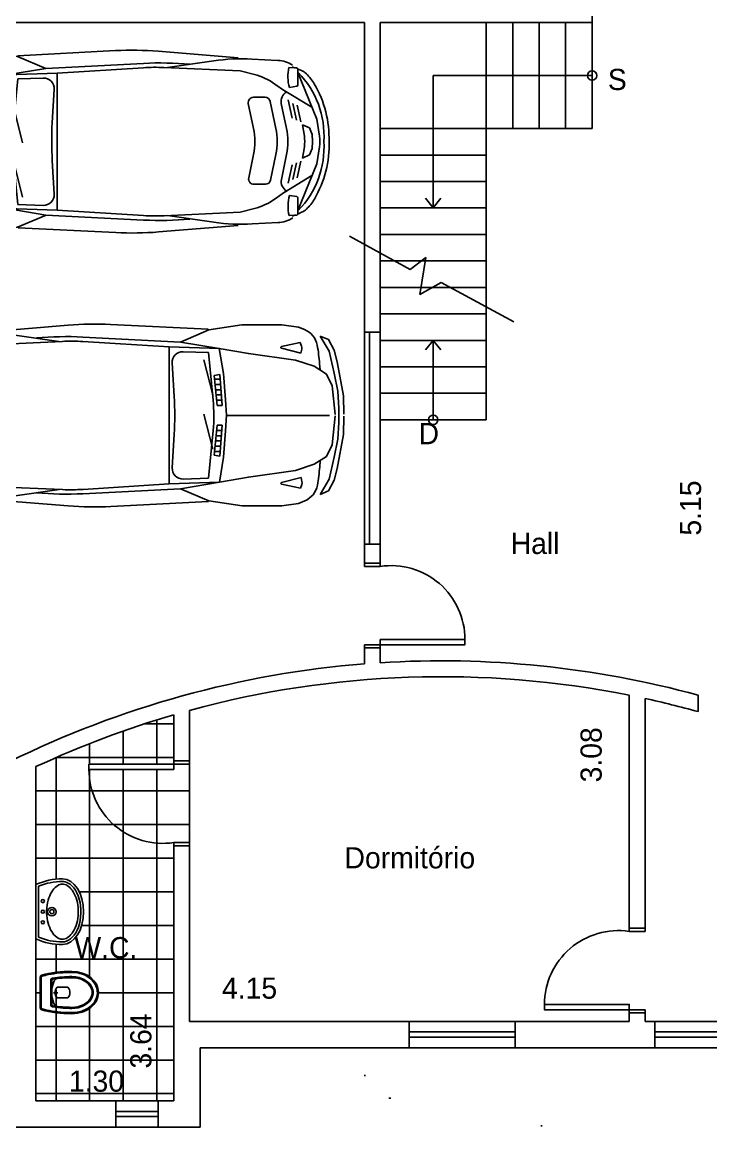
# Model space of a CAD drawing. Extents: x 3.5 to 37.8, y 0.9 to 50.5.
# Drawn here: x 10.04 to 16.53, y 18.3 to 28.98 of the extents above; entities that cross this region are included whole.
import ezdxf

# ---------------------------------------------------------------- set-up
doc = ezdxf.new("R2010")
doc.units = 0
doc.layers.get('0').update_dxf_attribs({"linetype": 'CONTINUOUS'})
doc.layers.get('DEFPOINTS').update_dxf_attribs({"linetype": 'CONTINUOUS'})
for name, color, linetype in [('BLOCO', 5, 'CONTINUOUS'), ('BLOCOS', 5, 'CONTINUOUS'), ('CINZA', 8, 'CONTINUOUS'), ('HACHURA', 1, 'CONTINUOUS'), ('JARDIM', 3, 'CONTINUOUS'), ('PAREDE', 7, 'CONTINUOUS')]:
    doc.layers.add(name, color=color, linetype=linetype)
doc.styles.add('PADRÃO', font='', dxfattribs={"height": 0.2})
doc.styles.get('PADRÃO').set_extended_font_data('AvantGarde Bk BT')
doc.dimstyles.new('PADRÃOS', dxfattribs={"dimtxt": 0.15, "dimasz": 0.1, "dimexe": 1.25, "dimexo": 0.625, "dimgap": 0.1, "dimtad": 0, "dimjust": 1, "dimzin": 1, "dimdsep": 46, "dimtxsty": 'PADRÃO', "dimcen": 2.5, "dimse1": 1, "dimse2": 1, "dimsd1": 1, "dimsd2": 1, "dimclrt": 1, "dimadec": 0, "dimazin": 0, "dimtfac": 1, "dimtdec": 4, "dimtmove": 0, "dimatfit": 3, "dimfxl": 1, "dimtolj": 1, "dimtzin": 0, "dimarcsym": 0})

# ---------------------------------------------------------------- blocks, each defined once
blk = doc.blocks.new('J40')
at = {"layer": 'BLOCO'}
for p, q in [((0, 0.25), (0, 0)), ((0.4000000000000057, 0.25), (0, 0.25)), ((0.4000000000000057, 0), (0.4000000000000057, 0.25)), ((0.4000000000000057, 0.1500000000000057), (0, 0.1500000000000057)), ((0, 0.09999999999999432), (0.4000000000000057, 0.09999999999999432)), ((0, 0), (0.4000000000000057, 0))]:
    blk.add_line(p, q, dxfattribs=at)
blk = doc.blocks.new('J1')
at = {"layer": 'BLOCO'}
for p, q in [((0, 0.25), (0, 0)), ((1, 0.25), (0, 0.25)), ((1, 0), (1, 0.25)), ((1, 0.1500000000000057), (0, 0.1500000000000057)), ((0, 0.09999999999999432), (1, 0.09999999999999432)), ((0, 0), (1, 0))]:
    blk.add_line(p, q, dxfattribs=at)
blk = doc.blocks.new('P80E15')
at = {"layer": 'BLOCO', "ltscale": 0.015}
for p, q in [((0.03000000000000114, 0.1500000000000057), (0, 0.1500000000000057)), ((0, 0.1500000000000057), (0, 0)), ((0.03000000000000114, 0.1500000000000057), (0.03000000000000114, 0)), ((0.8000000000000114, 0.1500000000000341), (0.7700000000000102, 0.1500000000000341)), ((0.7700000000000102, 0.1500000000000057), (0.7700000000000102, 0)), ((0.8000000000000114, 0.1500000000000057), (0.8000000000000114, 0)), ((0.03000000000000114, 2.842170943040401e-14), (0, 0)), ((0.8000000000000114, 2.842170943040401e-14), (0.7700000000000102, 5.684341886080801e-14))]:
    blk.add_line(p, q, dxfattribs=at)
at = {"layer": 'BLOCO'}
blk.add_lwpolyline([(0.03000000000000114, 0.1500000000000057), (0.0800000000000125, 0.1500000000000057), (0.0800000000000125, 0.950000000000017), (0.03000000000000114, 0.950000000000017)], close=True, dxfattribs=at)
at = {"layer": 'BLOCO', "ltscale": 0.015}
blk.add_arc((0.0800000000000125, 0.2524375000000134), 0.6975625000000036, 351.555539587714, 90.00000000000041, dxfattribs=at)
blk = doc.blocks.new('P80D15')
at = {"layer": 'BLOCO', "ltscale": 0.015}
for p, q in [((0, 0.1500000000000057), (0, 0)), ((0, 0.1500000000000341), (0.03000000000000114, 0.1500000000000341)), ((0.03000000000000114, 0.1500000000000057), (0.03000000000000114, 0)), ((0.7700000000000102, 0.1500000000000057), (0.7700000000000102, 0)), ((0.7700000000000102, 0.1500000000000057), (0.8000000000000114, 0.1500000000000057)), ((0.8000000000000114, 0.1500000000000057), (0.8000000000000114, 0)), ((0, 2.842170943040401e-14), (0.03000000000000114, 0)), ((0.7699999999999818, 0), (0.8000000000000114, 0))]:
    blk.add_line(p, q, dxfattribs=at)
at = {"layer": 'BLOCO'}
blk.add_lwpolyline([(0.7700000000000102, 0.1500000000000057), (0.7199999999999989, 0.1500000000000057), (0.7199999999999989, 0.950000000000017), (0.7700000000000102, 0.950000000000017)], close=True, dxfattribs=at)
at = {"layer": 'BLOCO', "ltscale": 0.015}
blk.add_arc((0.7199999999999989, 0.2524375000000134), 0.6975625000000036, 89.99999999999959, 188.444460412286, dxfattribs=at)
blk = doc.blocks.new('BOLA')
at = {"layer": 'PAREDE', "ltscale": 0.015}
blk.add_circle((0, 0), 0.04372254359887506, dxfattribs=at)
blk = doc.blocks.new('SETA')
at = {"layer": 'PAREDE', "ltscale": 0.015}
for q in [(-0.07329951123824685, -0.09103539160554419), (0.07329951123824685, -0.09103539160554419)]:
    blk.add_line((0, 0), q, dxfattribs=at)
blk = doc.blocks.new('VASOSAN')
at = {"layer": 'BLOCOS'}
for p, q in [((-0.04999870165021036, 0.1999637913173729), (-0.04999870165021036, 0.300036208682684)), ((0.05000129834978395, 0.2000000000000171), (0.05000129834978395, 0.3000000000000398)), ((-0.1156907586723577, 0.1400000000000148), (0.1156608751354042, 0.1400000000000148)), ((-0.1156899891503542, 0.1500000000000057), (0.1156563640565906, 0.1500000000000057)), ((-0.1449592708755176, 0.04000000000002046), (0.1449618675667352, 0.04000000000002046)), ((-0.144958964094414, 0.05000000000001137), (0.144958964094414, 0.05000000000001137))]:
    blk.add_line(p, q, dxfattribs=at)
for centre, radius, start, end in [((-1.681254687468936e-05, 0.2500000000000284), 0.07072348561596478, 44.98962509969003, 134.9688828081831), ((-0.1156907586724003, 0.1599999999999966), 0.02, 189.3867869031125, 270.0000000001221), ((-0.1156899891503826, 0.1599999999999113), 0.01, 189.3843767903272, 270.0000000002443), ((-1.681254687468936e-05, 0.2500000000000284), 0.07072348561596478, 225.0311171918169, 315.01037490031), ((0.1156563640566048, 0.1599999999999397), 0.01, 269.9999999999185, 350.5758748885445), ((0.1156608751354185, 0.1600000000000534), 0.02, 269.9999999999593, 350.5771305827586), ((-0.1449592708755176, 0.06000000000784667), 0.02, 195.5363314444965, 269.9999999879495), ((-0.1449589640944282, 0.0600000000000307), 0.01, 195.5346797106506, 270), ((0.1449589640941156, 0.06000000000059913), 0.01, 270.0000000017912, 344.483103753554), ((0.1449618675666784, 0.06000000000008754), 0.02, 270.0000000001221, 344.463668535786)]:
    blk.add_arc(centre, radius, start, end, dxfattribs=at)
for centre, major_axis, ratio, start_param, end_param in [((1.298349786793551e-06, 0.3400000000000034), (0, 0.25), 0.8000000000000114, 4.71238898038469, 7.853981633974483), ((1.298349786793551e-06, 0.3400000000000034), (0, 0.5), 0.4000000000000057, 1.570796326794897, 2.178171401941273), ((1.298349786793551e-06, 0.3400000000000034), (0, 0.5), 0.4000000000000057, 4.10501390519934, 4.71238898038469), ((3.162615456631102e-06, 0.2000000000000171), (-0.1315416254084454, 0), 0.380107846735427, 0, 3.141592653589793)]:
    blk.add_ellipse(centre, major_axis=major_axis, ratio=ratio, start_param=start_param, end_param=end_param, dxfattribs=at)
for points, knots in [([(0.1900012983497845, 0.3400000000000034), (0.1900012983497845, 0.3848761319792686), (0.1797393390216371, 0.4296688513161939), (0.1275724019719462, 0.5345347987748141), (0.06728061332151469, 0.5774883381547511), (-0.05557463358574921, 0.5822833263597715), (-0.1176873313140447, 0.5442092108278018), (-0.1772271428546759, 0.4396819034496957), (-0.1899987016502109, 0.3899119131999385), (-0.1899987016502109, 0.3400000000000034)], [4.71238898038469, 4.71238898038469, 4.71238898038469, 4.71238898038469, 5.268704666077937, 5.268704666077937, 6.251971787216637, 6.251971787216637, 7.235238908355337, 7.235238908355337, 7.853981633974483, 7.853981633974483, 7.853981633974483, 7.853981633974483]), ([(0.1500012983497925, 0.3400000000000034), (0.1500012983497925, 0.3788440209133057), (0.1410350669412708, 0.4175642631073231), (0.09785548235792874, 0.5046356523495774), (0.05186252916044509, 0.5365242863162791), (-0.035906470330346, 0.5428969122828846), (-0.08268716521656927, 0.5186239494114204), (-0.136675398657502, 0.4336095243094746), (-0.1499987016502189, 0.3869668551708401), (-0.1499987016502189, 0.3400000000000034)], [4.71238898038469, 4.71238898038469, 4.71238898038469, 4.71238898038469, 5.267303564860582, 5.267303564860582, 6.225165062483076, 6.225165062483076, 7.18302656010557, 7.18302656010557, 7.853981633974483, 7.853981633974483, 7.853981633974483, 7.853981633974483]), ([(0.1400012983497874, 0.3400000000000034), (0.1400012983497874, 0.3772837390730786), (0.1313244408788421, 0.4146147677288923), (0.08614040026922964, 0.5057958350239744), (0.03502463044166859, 0.5349710805647021), (-0.04931088296146413, 0.5246485128546965), (-0.08846614740087944, 0.4978919085569657), (-0.1301770436703151, 0.4186244413023701), (-0.139998701650228, 0.3793231752999873), (-0.139998701650228, 0.3400000000000034)], [4.71238898038469, 4.71238898038469, 4.71238898038469, 4.71238898038469, 5.266984672173268, 5.266984672173268, 6.376176055750425, 6.376176055750425, 7.268653195712185, 7.268653195712185, 7.853981633974483, 7.853981633974483, 7.853981633974483, 7.853981633974483]), ([(-0.1899987016502109, 0.3400000000000034), (-0.1899987016502109, 0.2628456380244302), (-0.1826597402104682, 0.1857481592563204), (-0.1646350625580055, 0.0962993025843275), (-0.1598779088782436, 0.07633152029333701), (-0.1545936493339752, 0.05732178411361133)], [1.570796326794897, 1.570796326794897, 1.570796326794897, 1.570796326794897, 2.037455774227855, 2.037455774227855, 2.178171373096618, 2.178171373096618, 2.178171373096618, 2.178171373096618]), ([(0.1255213970934932, 0.158362586435743), (0.1304959230626253, 0.1883329397418549), (0.1342856674288981, 0.2197754344096836), (0.1388984311594896, 0.280892952358073), (0.1400012983497874, 0.3104504303007616), (0.1400012983497874, 0.3400000000000034)], [4.319424209334854, 4.319424209334854, 4.319424209334854, 4.319424209334854, 4.526146784234752, 4.526146784234752, 4.71238898038469, 4.71238898038469, 4.71238898038469, 4.71238898038469]), ([(0.1353910129756457, 0.1567256052765629), (0.1406375926198677, 0.1883393074453181), (0.1445703338030171, 0.2215366219332111), (0.1489940345178695, 0.2833246268364178), (0.1500012983497925, 0.3116621455754114), (0.1500012983497925, 0.3400000000000034)], [4.319414935773391, 4.319414935773391, 4.319414935773391, 4.319414935773391, 4.53527739023095, 4.53527739023095, 4.71238898038469, 4.71238898038469, 4.71238898038469, 4.71238898038469]), ([(0.1545944801337669, 0.0573247746568768), (0.1714080019636555, 0.1178830224408784), (0.1827947395838834, 0.188231392050767), (0.1891612343353728, 0.2873542333339003), (0.1900012983497845, 0.3136769834079587), (0.1900012983497845, 0.3400000000000034)], [4.105016649121983, 4.105016649121983, 4.105016649121983, 4.105016649121983, 4.553177186481221, 4.553177186481221, 4.71238898038469, 4.71238898038469, 4.71238898038469, 4.71238898038469])]:
    blk.add_open_spline(points, degree=3, knots=knots, dxfattribs=at)
for points in [[(-0.1499987016502189, 0.3400000000000034), (-0.1499987016502189, 0.2771333061211863), (-0.1449377691834997, 0.2142947379843179), (-0.1354229546785177, 0.1567380311504962)], [(-0.1399987016502138, 0.3400000000000034), (-0.1399987016502138, 0.2776703725988909), (-0.1349701841103865, 0.2153313553609451), (-0.1255561557510418, 0.1583694305881238)]]:
    blk.add_open_spline(points, degree=3, dxfattribs=at)
blk = doc.blocks.new('LAVAT')
at = {"layer": 'BLOCOS'}
for p, q in [((-0.2573623180961135, 0), (0.2573623180960993, 0)), ((-0.2410322495695425, 0.02500000000000568), (0.2410322495695283, 0.02500000000000568))]:
    blk.add_line(p, q, dxfattribs=at)
for centre, radius in [((-2.842170943040401e-14, 0.1500000000000057), 0.04), ((-2.842170943040401e-14, 0.1500000000000057), 0.02), ((-0.09999999999999432, 0.06499999999999773), 0.015), ((0, 0.06499999999999773), 0.015), ((0.09999999999999432, 0.06499999999999773), 0.015)]:
    blk.add_circle(centre, radius, dxfattribs=at)
for centre, radius, start, end in [((0.3099999999999739, 0.25), 0.6200000000000045, 180, 203.779994731564), ((0.3099999999999739, 0.25), 0.5951987399818819, 180.0000000000055, 202.2113997706397), ((-0.3099999999999739, 0.25), 0.5951987399818819, 337.7886002293573, 359.9999999999946), ((-0.3099999999999739, 0.25), 0.6200000000000045, 336.2200052684331, 7.016477563892661e-15)]:
    blk.add_arc(centre, radius, start, end, dxfattribs=at)
blk.add_ellipse((-2.842170943040401e-14, 0.25), major_axis=(0.3100000000000023, 0), ratio=0.645161290322576, start_param=0, end_param=3.141592653589793, dxfattribs=at)
for points, knots in [([(0.2849999999999824, 0.2500000000000284), (0.2849999999999682, 0.300317964642403), (0.2452497040517159, 0.3541887687748044), (0.1008916727811169, 0.4227595909021034), (3.167234224576987e-05, 0.4339558931305021), (-0.1743068501371283, 0.3989778962069579), (-0.2442601782461509, 0.3532994974840165), (-0.2803506487652356, 0.2860131679577762), (-0.2851229441039038, 0.2679846562883483), (-0.285198739981908, 0.2499999999999716)], [0, 0, 0, 0, 0.9361481793933827, 0.9361481793933827, 1.872296358786765, 1.872296358786765, 2.808444538180148, 2.808444538180148, 3.13938546545754, 3.13938546545754, 3.13938546545754, 3.13938546545754]), ([(0.2599999999999625, 0.2500000000000284), (0.2599999999999625, 0.2784978981889878), (0.242078010852012, 0.3126567214920613), (0.1643569005752425, 0.3704649949829673), (0.1030052039381815, 0.3920693254798095), (-0.02877373062847255, 0.4037223597623836), (-0.0976825814684048, 0.3936467971219031), (-0.2034406750199054, 0.3477822861136133), (-0.2396263539294523, 0.3143366745038918), (-0.2661732608932681, 0.2526194074667387), (-0.2627272874450739, 0.2240541362115209), (-0.2158391141528142, 0.162032776211305), (-0.168127663237712, 0.1314918993692231), (-0.04805875393354597, 0.09792981637818343), (0.02266607553652022, 0.095757041570522), (0.1477154277714732, 0.1225128520000851), (0.2007272141554637, 0.1503951910720218), (0.2508407150234859, 0.2045307616155014), (0.2599999999999767, 0.2286312563089723), (0.2599999999999625, 0.2500000000000284)], [0, 0, 0, 0, 0.718091798041799, 0.718091798041799, 1.436183596083598, 1.436183596083598, 2.154275394125397, 2.154275394125397, 2.872367192167196, 2.872367192167196, 3.590458990208995, 3.590458990208995, 4.308550788250794, 4.308550788250794, 5.026642586292593, 5.026642586292593, 5.744734384334392, 5.744734384334392, 6.283185307179586, 6.283185307179586, 6.283185307179586, 6.283185307179586])]:
    blk.add_open_spline(points, degree=3, knots=knots, dxfattribs=at)
blk = doc.blocks.new('*D47')
at = {"layer": 'DEFPOINTS', "color": 0, "linetype": 'ByBlock', "ltscale": 0.015}
for p in [(142.8883526820438, 142.9176085437132), (142.8883526820438, 142.6847128473829), (138.7383526820438, 142.6052322871593)]:
    blk.add_point(p, dxfattribs=at)
at = {"color": 1, "linetype": 'ByBlock', "ltscale": 0.015, "insert": (139.3046301545713, 142.9176085437132), "char_height": 0.2, "attachment_point": 5, "style": 'PADRÃO'}
blk.add_mtext('\\A1;4.15', dxfattribs=at)
blk = doc.blocks.new('*D48')
at = {"layer": 'DEFPOINTS', "color": 0, "linetype": 'ByBlock', "ltscale": 0.015}
for p in [(138.2797782060076, 145.4991240453126), (138.5883526820438, 145.4991240453126), (138.5883526820438, 141.8552322871593)]:
    blk.add_point(p, dxfattribs=at)
at = {"color": 1, "linetype": 'ByBlock', "ltscale": 0.015, "insert": (138.2797782060076, 142.4197927267197), "char_height": 0.2, "attachment_point": 5, "rotation": 90, "style": 'PADRÃO'}
blk.add_mtext('\\A1;3.64', dxfattribs=at)
blk = doc.blocks.new('*D49')
at = {"layer": 'DEFPOINTS', "color": 0, "linetype": 'ByBlock', "ltscale": 0.015}
for p in [(138.5883526820438, 142.0393454306399), (137.2883526820438, 141.8552322871593), (138.5883526820438, 141.8552322871593)]:
    blk.add_point(p, dxfattribs=at)
at = {"color": 1, "linetype": 'ByBlock', "ltscale": 0.015, "insert": (137.8595752095163, 142.0393454306399), "char_height": 0.2, "attachment_point": 5, "style": 'PADRÃO'}
blk.add_mtext('\\A1;1.30', dxfattribs=at)
blk = doc.blocks.new('*D50')
at = {"layer": 'DEFPOINTS', "color": 0, "linetype": 'ByBlock', "ltscale": 0.015}
for p in [(142.8883526820438, 145.6845611295162), (142.5302873727214, 142.6052322871593), (142.8883526820438, 142.6052322871593)]:
    blk.add_point(p, dxfattribs=at)
at = {"color": 1, "linetype": 'ByBlock', "ltscale": 0.015, "insert": (142.5302873727214, 145.1217177229228), "char_height": 0.2, "attachment_point": 5, "rotation": 90, "style": 'PADRÃO'}
blk.add_mtext('\\A1;3.08', dxfattribs=at)
blk = doc.blocks.new('*D51')
at = {"layer": 'DEFPOINTS', "color": 0, "linetype": 'ByBlock', "ltscale": 0.015}
for p in [(143.1307238160716, 143.1225366590969), (143.1307238160716, 142.6052322871593), (146.9883526820438, 142.6052322871593)]:
    blk.add_point(p, dxfattribs=at)
at = {"color": 1, "linetype": 'ByBlock', "ltscale": 0.015, "insert": (146.4235175172087, 143.1225366590969), "char_height": 0.2, "attachment_point": 5, "style": 'PADRÃO'}
blk.add_mtext('\\A1;3.86', dxfattribs=at)
blk = doc.blocks.new('*D53')
at = {"layer": 'DEFPOINTS', "color": 0, "linetype": 'ByBlock', "ltscale": 0.015}
for p in [(143.468330837377, 152.0352322871593), (143.8383526820438, 152.0352322871593), (143.8383526820438, 146.8852322871593)]:
    blk.add_point(p, dxfattribs=at)
at = {"color": 1, "linetype": 'ByBlock', "ltscale": 0.015, "insert": (143.468330837377, 147.4517844849615), "char_height": 0.2, "attachment_point": 5, "rotation": 90, "style": 'PADRÃO'}
blk.add_mtext('\\A1;5.15', dxfattribs=at)
blk = doc.blocks.new('C-01')
for p, q in [((-1.83065677986739, 0.8422943670262235), (-1.772770930022439, 0.8665652888902464)), ((-1.772770930022439, 0.8665652888902464), (-1.616092348243722, 0.8885187772623411)), ((-1.616092348243722, 0.8885187772623411), (-1.239781697268555, 0.8885187772623411)), ((-1.239781697268555, 0.8885187772623411), (-0.9269141542791814, 0.8401466842390839)), ((-0.9218896784295012, 0.8467770454749868), (0.0002424438691868147, 0.894219161257098)), ((0.4015481824166542, 0.8884068076150022), (1.15550567040771, 0.827681843320704)), ((-2.108650639710557, 0.6462862191228069), (-2.056750859496361, 0.7474955214483892)), ((-2.062136685745003, 0.6373559865646676), (-1.977845908839267, 0.780579528977217)), ((-2.056750859496361, 0.7474955214483892), (-1.977845908839267, 0.7805795289772206)), ((-0.9269141542791814, 0.8401466842390839), (-0.6586449116728978, 0.7267235866556447)), ((-0.6586449116728943, 0.7267235866556447), (0.2634872106257937, 0.774165702437756)), ((0.4883624644795681, 0.7337442550426765), (0.9254190157957964, 0.7980306489022162)), ((1.287270785547349, 0.8149920005278872), (1.531470717942476, 0.8021931958669946)), ((-2.137538253226008, 0.5361466842390854), (-2.108650639710557, 0.6462862191228069)), ((-1.795783096721184, 0.6198676144716444), (-1.804313279213599, 0.6582230835788891)), ((-1.802454755877864, 0.6866438035236513), (-1.789907649904485, 0.7210769167972266)), ((-1.61217381785405, 0.6689282431254817), (-1.795783096721184, 0.6198676144716444)), ((-1.789907649904485, 0.7210769167972266), (-1.612571227057131, 0.6837465527102751)), ((-0.6586449116728943, 0.7267235866556447), (-1.025901187503663, 0.6645094447182238)), ((-0.552047171578149, 0.6816545144076365), (-1.025901187503663, 0.6645094447182238)), ((-0.552047171578149, 0.6816545144076365), (0.2614968492705856, 0.733176392438903)), ((-0.552047171578149, 0.6816545144076365), (-0.5507711246759399, -0.6126494459014218)), ((0.4552880704952322, 0.7351599030631526), (1.175516564963957, 0.7043327307507177)), ((1.175516564963957, 0.7043327307507177), (1.309520534902134, 0.6690650889641816)), ((1.708087466057567, 0.7311416118743672), (1.63653758315985, 0.7357303782039324)), ((1.666605994726616, 0.7426583121460659), (1.698871251485293, 0.7290961612242803)), ((1.719974636644992, 0.5699473176742806), (1.719974636644992, 0.7184676500491882)), ((1.719974636644992, 0.6883428240923237), (1.897953097645967, 0.2477224030463248)), ((1.724195667833676, 0.7184514743063453), (1.754118265553416, 0.7058740201958109)), ((-2.195803100824968, 0.215030405169319), (-2.137538253226008, 0.5361466842390854)), ((-2.108650639710557, 0.4304722656344353), (-2.062136685745003, 0.6373559865646676)), ((-0.9661424013786437, 0.1784449730264051), (-0.9239220649949864, 0.6268737344075674)), ((-0.6837737977781089, 0.6355628214234947), (-0.9239220649949864, 0.6268737344075674)), ((1.503408753635107, 0.5793223299181278), (1.594486990693866, 0.5157144505574962)), ((1.640598722325517, 0.5457800225606597), (1.709394286454394, 0.5574254534087082)), ((-2.143413700042711, 0.2589373819135083), (-2.108650639710557, 0.4304722656344353)), ((-1.97207074553938, 0.5199633179508147), (-1.976126376770377, 0.4607608220957928)), ((-0.5803212010275338, 0.52991644480867), (-0.5985352425935595, 0.2115509197771033)), ((1.301481807587312, 0.4545549874331165), (1.410757703618131, 0.4545549874331094)), ((1.589842086208968, 0.5189583926193784), (1.852906542002948, 0.3592439444871687)), ((1.630132488397706, 0.4299151728876929), (1.666359625423414, 0.256041359759017)), ((-1.029386900844926, 0.4194370379732177), (-1.052052975906875, 0.1261624672638391)), ((-0.9851938310826434, 0.3261624672638348), (-1.036595737314983, 0.3261624672638384)), ((-0.980486245394605, 0.3761624672638355), (-1.032731427667009, 0.3761624672638391)), ((-1.029386900844926, 0.4194370379732142), (-0.9771959257154315, 0.4111094644850901)), ((-1.0040241738348, 0.1261624672638355), (-0.9771959257154315, 0.4111094644850901)), ((-0.9620251452417392, 0.3531362050671767), (-0.8795833890596967, 0.02336918033899593)), ((1.252532979182796, 0.3943563503758725), (1.301260508478393, 0.1604863286584113)), ((1.459706532022647, 0.414753624490352), (1.512683895327168, 0.1604863286584113)), ((1.564029340202794, 0.3953171764430152), (1.612957060527535, 0.1604863286584113)), ((1.673996958946869, 0.3953171764430152), (1.706579959144378, 0.2389335659056115)), ((1.714060976318738, 0.3789596301085609), (1.746800292865348, 0.2218257720522026)), ((-2.201188927073613, 0.04312342842513672), (-2.195803100824968, 0.215030405169319)), ((-2.152019482229861, 0.1003354660543394), (-2.143413700042711, 0.2589373819135083)), ((-0.9946090024587235, 0.2261624672638369), (-1.044324356610929, 0.2261624672638369)), ((-0.9899014167706817, 0.2761624672638376), (-1.040460046962956, 0.2761624672638412)), ((1.897953097645967, 0.2477224030463248), (1.924646183801528, 0.08627862641109019)), ((-1.0040241738348, 0.1261624672638355), (-1.052052975906875, 0.1261624672638355)), ((-0.9993165881467618, 0.1761624672638362), (-1.048188666258902, 0.1761624672638398)), ((1.763622864673057, 0.1932699095061103), (1.781312784947914, 0.08627862641109019)), ((1.763622864673057, 0.1932699095061103), (1.830560534388646, 0.1647978470297851)), ((1.830560534388646, 0.1647978470297851), (1.855041562791566, 0.1026583121460618)), ((-1.091330829401663, 0.03445116854801), (-2.064111739533274, 0.03445116854800645)), ((1.855041562791566, 0.1026583121460618), (1.858958527336036, 0.03716994005304031)), ((1.855171170443242, -0.02880370273764754), (1.858958998272691, 0.03669226546629289)), ((-2.151886865411029, -0.03417876968644507), (-2.142968370806337, -0.1927634084608734)), ((-1.029386900844926, -0.3514966363272833), (-1.052052975906875, -0.05822206561790466)), ((-1.0040241738348, -0.05822206561790111), (-1.052052975906875, -0.05822206561790111)), ((-1.0040241738348, -0.05822206561790111), (-0.9771959257154315, -0.3431690628391557)), ((1.256049315236208, -0.3073594846597629), (1.301504523818956, -0.08702026465079982)), ((1.463304646220006, -0.327563685825659), (1.512927910667731, -0.08702026465079982)), ((1.564721628416883, -0.3220191563272365), (1.613201075868098, -0.08702026465079982)), ((1.763931316782017, -0.119595382123471), (1.781410238680021, -0.0125694262672944)), ((1.763931316782017, -0.1195953821234745), (1.830812715538691, -0.09099138818977437)), ((1.830812715538691, -0.09099138818977437), (1.855171170443242, -0.02880370273764754)), ((1.898378302143097, -0.1740081716376984), (1.924743637533634, -0.0125694262672944)), ((-2.142968370806337, -0.1927634084608734), (-2.107867147851781, -0.364229413382855)), ((-0.9993165881467618, -0.1082220656179018), (-1.048188666258902, -0.1082220656179054)), ((-0.9946090024587235, -0.1582220656179025), (-1.044324356610929, -0.1582220656179025)), ((-0.9899014167706817, -0.2082220656179032), (-1.040460046962956, -0.2082220656179068)), ((-0.9658577713631509, -0.1102573902095578), (-0.9227533111908777, -0.5586020303595021)), ((-0.9620251452417392, -0.1597599638595497), (-0.8795833890596967, -0.4895269885877305)), ((-0.5793510799945629, -0.4608527776613727), (-0.5981860493313498, -0.1426384296994279)), ((1.630132488397706, -0.3564240798233236), (1.666359625423414, -0.1825502666946477)), ((1.673996958946869, -0.3218260833786459), (1.706579959144378, -0.1654424728412422)), ((1.714060976318738, -0.3054685370441916), (1.746800292865348, -0.1483346789878333)), ((1.721259738502589, -0.6150017227214768), (1.898378302143097, -0.1740081716376984)), ((-0.9851938310826434, -0.2582220656179004), (-1.036595737314983, -0.258222065617904)), ((-0.980486245394605, -0.3082220656179011), (-1.032731427667009, -0.3082220656179047)), ((1.59079316728802, -0.4457302916567016), (1.853619119683582, -0.2854505321148935)), ((-2.107867147851781, -0.364229413382855), (-2.060945353740472, -0.5710210165412626)), ((-1.97111106192229, -0.4534509853133564), (-1.975283419962686, -0.3942566013860862)), ((-1.029386900844926, -0.3514966363272798), (-0.9771959257154315, -0.3431690628391557)), ((1.305018158022328, -0.3674615852427117), (1.414335803433882, -0.3674615852427117)), ((1.504479027546441, -0.5062645397044605), (1.59543166638154, -0.4424771971401249)), ((1.641602591267969, -0.472451788197862), (1.710420983965669, -0.4839615462297111)), ((1.721026004033664, -0.4964625239594191), (1.721318854448473, -0.6449825676147718)), ((-2.060945353740472, -0.5710210165412626), (-1.976372334418894, -0.7140780770989501)), ((-1.794626765840263, -0.5530074859830734), (-1.803081302946691, -0.5913797002286252)), ((-1.801166743626528, -0.619796700312687), (-1.788551767289881, -0.6542050064326368)), ((-1.610921106809997, -0.6017059809318361), (-1.794626765840263, -0.5530074859830734)), ((-1.788551767289881, -0.6542050064326368), (-1.611289296694896, -0.6165250453164077)), ((-0.552047171578149, -0.61275217731162), (-1.025901187503663, -0.5956071076222074)), ((-0.6586449116728943, -0.6578212495596283), (-1.024658025862159, -0.5964387485839211)), ((-0.6827922202732779, -0.5666959999381085), (-0.9239220649949864, -0.557971397311551)), ((-0.5507711246759399, -0.6126494459014218), (0.2628729048183871, -0.6625670885022039)), ((0.4566676603779349, -0.6641684803196028), (1.176833970133611, -0.6319212309740685)), ((1.176833970133611, -0.6319212309740685), (1.310768139304937, -0.5963894305023452)), ((1.725539845536463, -0.6449580689302508), (1.755437585030847, -0.6323216382899872)), ((-0.9253248658943889, -0.771880465355931), (-0.6572018677832858, -0.6578954916922157)), ((-0.6586449116728943, -0.6578212495596283), (0.2634872106257937, -0.7052633653417395)), ((0.489739198710577, -0.6626876194012219), (0.9269216594564433, -0.7261121059983715)), ((1.288806169945236, -0.7423599301477033), (1.532980391109522, -0.7290796401905588)), ((1.709456697318647, -0.657679943766869), (1.637916001580365, -0.6624097822828787)), ((1.667998015102892, -0.6692784142635269), (1.700236467470074, -0.6556526695023237)), ((-1.829061803082421, -0.7755025696102997), (-1.771128208685287, -0.7996593057439512)), ((-1.771128208685287, -0.7996593057439512), (-1.614406643889339, -0.8213038146966412)), ((-1.614406643889339, -0.8213038146966412), (-1.238096421228356, -0.8208693724026297)), ((-1.238096421228356, -0.8208693724026297), (-0.9253248658943889, -0.771880465355931)), ((-0.92028732615411, -0.7785009065079755), (0.0019365492769019, -0.8241246822172492)), ((0.4032300469751817, -0.8175210505596873), (1.157066332616591, -0.755309560972254))]:
    blk.add_line(p, q)
for points in [[(-2.117843137364595, 0.03912248534324192), (-2.089865773386897, 0.3112861889438783), (-2.036624438249468, 0.4219124835562695), (-1.921188873147091, 0.4960384935962487), (-1.744638478921626, 0.5539571737568671), (-1.299933148003515, 0.6172476103556264), (-1.025901187503663, 0.6645094447182238), (-1.063658174022983, 0.4278770154512976), (-1.082842962611689, 0.1796465378708234), (-1.09135894593182, 0.0339702008229672)], [(-2.20116902460509, 0.02293620506717886), (-2.195444244937413, -0.1489598177939229), (-2.136546337798237, -0.4699605867711405), (-2.107441608770433, -0.5800429473346682), (-2.055342366292631, -0.681149717616151), (-1.976372334418894, -0.7140780770989537)], [(-2.117831285924382, 0.02710148049029115), (-2.089317327565237, -0.2450065286374219), (-2.035857964472086, -0.3555276276391872), (-1.920276463093266, -0.4294258792691821), (-1.74361220879431, -0.4869963271197086), (-1.29878264390722, -0.5497173386698471), (-1.024658025862159, -0.5964387485839211), (-1.06288152765773, -0.3598812280476444), (-1.082555736503863, -0.1116890613314041), (-1.09135894593182, 0.0339702008229672)]]:
    blk.add_lwpolyline(points)
for centre, radius, start, end in [((0.1568496881301549, -2.149754914034112), 3.048, 85.39524436229374, 92.94517284563942), ((-1.753321713098625, 0.6578511848592719), 0.2, 112.7477864850494, 169.4663458557022), ((0.4200944548867582, -2.269808372853454), 3.048, 84.69642848984088, 92.94517284563942), ((1.191552609632748, -1.011301368785922), 1.8288, 86.99980614370354, 98.36760195550836), ((1.517490172779148, 0.5181311627694214), 0.2844058619132017, 57.32994559328601, 87.1823745800067), ((-0.4516341619422803, 0.4158067278589002), 1.524, 169.466345855702, 176.0811098255092), ((-1.754724823896648, 0.6692514605800319), 0.0508, 159.9787304694502, 192.5384088226551), ((-1.614140881183154, 0.6762899726681475), 0.007619999999999999, 284.9600092043179, 78.11246181423294), ((0.3770834968612675, -1.091967209280902), 1.8288, 87.54912578177812, 93.62371185581183), ((1.154367269648791, 0.07954017491794119), 0.6095999999999999, 55.07004281722259, 75.25506193168576), ((1.989861677025885, 0.6482658569708626), 0.3639889528279494, 166.0960809623156, 196.353513713926), ((1.707274636644993, 0.7184676500491882), 0.0127, 0, 86.33042922820037), ((1.119662865920034, 0.09266705307477707), 0.8474308437831752, 356.2450887415934, 44.51945252644143), ((1.69506427288443, 0.5653806539828388), 0.1524, 46.38363011225994, 67.20137953685185), ((1.499745210164196, 0.3603927380299226), 0.4355423351401734, 30.45768093329104, 46.38363011225994), ((-0.6801579461893112, 0.5356282147184714), 0.1, 356.7256148481177, 92.07218206290786), ((1.707274636644993, 0.5699473176742806), 0.0127, 279.6077177953319, 359.9999999999999), ((1.002996449658418, 0.06827934905823341), 1.011814461032579, 358.0694461411588, 30.45768093329104), ((1.301481807587312, 0.4045549874331158), 0.05, 89.99999999999872, 191.7693709056955), ((1.410757703618131, 0.4045549874331087), 0.05, 11.76937090569545, 89.99999999999852), ((1.661926997011825, 0.4157144505575019), 0.1, 118.178021379558, 191.7693709056955), ((0.5511473945460601, 0.03558953846835067), 1.524, 174.6213598380366, 185.4916152907023), ((2.444488749937388, 0.03745617292639736), 3.048, 176.7256148481182, 183.3873602806166), ((0.7044763925705482, 0.0361445456565086), 0.6095999999999999, 348.3436042230393, 11.76937090569533), ((0.9158997794193233, 0.0361445456565086), 0.6095999999999999, 348.3436042230393, 11.76937090569533), ((1.01617294461969, 0.0361445456565086), 0.6095999999999999, 348.3436042230393, 11.76937090569533), ((-0.9346102988310072, 0.03427851959049732), 1.2192, 176.8941614031452, 183.2188137255897), ((1.119774305424844, -0.02036687394030423), 0.8474308437831752, 315.5935226022935, 3.867886387141479), ((1.480595464328701, 0.03655807653882448), 0.3048, 350.7246364345081, 9.388338694226777), ((1.003060028609408, 0.00379074138025004), 1.011814461032579, 329.6552941954439, 2.043528987576088), ((1.623928863182314, 0.03655807653882448), 0.3048, 350.7246364345081, 9.388338694226777), ((1.305018158022328, -0.317461585242711), 0.05, 168.3436042230398, 270), ((1.414335803433882, -0.317461585242711), 0.05, 270, 348.3436042230397), ((1.662659313989128, -0.3422233574931326), 0.1, 168.3436042230398, 242.0089644968629), ((-0.450882808591448, -0.3462966210781282), 1.524, 184.0318653032257, 190.646629273033), ((-0.6791763686844838, -0.4667613932330852), 0.1, 267.9278179370929, 3.387360280616497), ((1.154452758285515, -0.007171591620359408), 0.6095999999999999, 284.8579131970492, 305.0429323115123), ((1.991066947214854, -0.5742487513323979), 0.3639889528279494, 163.7594614148089, 194.0168941664193), ((1.708326028722126, -0.4964875656504013), 0.0127, 0.1129751287349732, 80.50525733340307), ((1.500383808741685, -0.2873425971357939), 0.4355423351401734, 313.729345016475, 329.6552941954439), ((-1.752090569262904, -0.5909072577405219), 0.2, 190.6466292730326, 247.365188643683), ((-1.753471198421376, -0.6023102779346452), 0.0508, 167.5745663060798, 200.1342446592847), ((-1.612873650554842, -0.6090715747927895), 0.007619999999999999, 282.000513314502, 75.15296592441696), ((1.696106684211493, -0.4919449870691963), 0.1524, 292.9115955918831, 313.729345016475), ((0.3748605338476096, 1.162800877400674), 1.8288, 266.489263272923, 272.5638493469568), ((0.4200944548867582, 2.338710709949471), 3.048, 267.0548271543606, 275.3035715101591), ((1.18948711914366, 1.083741153075202), 1.8288, 261.7453731732265, 273.1131689850314), ((1.518439763387555, -0.4450457259548806), 0.2844058619132017, 272.9306005487282, 302.7830295354489), ((1.708618879136932, -0.645007609305754), 0.0127, 273.7825459005346, 0.1129751287349223), ((0.1525414215263758, 2.220152271749772), 3.048, 267.1678022830956, 274.7177307664412)]:
    blk.add_arc(centre, radius, start, end)

msp = doc.modelspace()

# ---------------------------------------------------------------- hatches: boundary and pattern name
at = {"layer": 'HACHURA', "ltscale": 0.015}
h = msp.add_hatch(dxfattribs=at)
h.set_pattern_fill('NET', color=256, scale=0.1, style=0)
h.set_pattern_definition([(0, (-127.1253988610863, -123.0593421787145), (0, 0.3175), []), (90, (-127.1253988610863, -123.0593421787145), (-0.3175, 1.944062586693024e-17), [])])
edge = h.paths.add_edge_path()
edge.add_line((11.46295382095748, 21.20413925642997), (11.46295382095748, 21.23413925642997))
edge.add_arc((11.36051632095747, 21.92413925642997), 0.6975625000000011, 180, 278.444460412286, ccw=False)
edge.add_line((10.66295382095747, 21.92413925642997), (10.66295382095747, 21.97413925642992))
edge.add_line((10.66295382095747, 21.97413925642992), (11.46295382095748, 21.97413925642998))
edge.add_line((11.46295382095748, 21.97413925642998), (11.46295382095748, 22.00413925642998))
edge.add_line((11.46295382095748, 22.00413925642998), (11.46295382095748, 22.43978186659804))
edge.add_arc((13.99192772911034, 13.74467993549014), 9.055413111530266, 106.2170934865059, 115.0139003480423)
edge.add_line((10.16295382095747, 21.9507426595472), (10.16295382095747, 20.83852589009335))
edge.add_arc((10.41295382095741, 20.27116357199317), 0.6199999999999974, 89.99999999998948, 113.7799947314069, ccw=False)
edge.add_ellipse((10.41295382095747, 20.58116357199314), major_axis=(-5.694419545274096e-17, -0.3100000000000023), ratio=0.645161290322576, start_angle=0, end_angle=180, ccw=False)
edge.add_arc((10.41295382095747, 20.89116357199309), 0.6200000000000034, 246.22000526858818, 269.9999999999633, ccw=False)
edge.add_line((10.16295382095747, 20.32380125389291), (10.16295382095747, 18.79589010844474))
edge.add_line((10.16295382095747, 18.79589010844474), (10.91636122843398, 18.79589010844474))
edge.add_line((10.91636122843398, 18.79589010844474), (11.31636122843399, 18.79589010844474))
edge.add_line((11.31636122843399, 18.79589010844474), (11.46295382095748, 18.79589010844474))
edge.add_line((11.46295382095748, 18.79589010844474), (11.46295382095748, 19.29589010844474))
edge.add_line((11.46295382095748, 19.29589010844474), (11.46295382095748, 21.20413925642997))
edge = h.paths.add_edge_path(flags=16)
edge.add_ellipse((10.50295382095747, 19.81803567019445), major_axis=(0.25, -4.592273826833915e-17), ratio=0.8000000000000114, start_angle=270, end_angle=450, ccw=False)
edge.add_ellipse((10.50295382095747, 19.81803567019445), major_axis=(0.5, -9.18454765366783e-17), ratio=0.4000000000000057, start_angle=235.1999716104384, end_angle=270, ccw=False)
edge.add_arc((10.22295382095753, 19.67307510097758), 0.02000000000002972, 180.0000000000814, 258.1772623977012, ccw=False)
edge.add_line((10.20295382095749, 19.67307510097756), (10.20295382095749, 19.96299623941975))
edge.add_arc((10.22295382095747, 19.96299623941756), 0.01999999999999972, 101.82273711226361, 179.9999999937305, ccw=False)
edge.add_ellipse((10.50295382095747, 19.81803567019445), major_axis=(0.5, -9.18454765366783e-17), ratio=0.4000000000000057, start_angle=90, end_angle=124.80002838732861, ccw=False)
h.paths.add_polyline_path([(11.61295382095749, 21.97413925642995), (11.46295382095751, 21.97413925642998), (11.46295382095748, 21.92413925642997), (10.66295382095747, 21.92413925642994, 0.458070425990229), (11.46295382095751, 21.23413925642997), (11.61295382095754, 21.23413925643)])
h.paths.add_polyline_path([(11.00039582843776, 19.04589010844477), (11.00039582843776, 19.67501098756564), (11.3083628614048, 19.67501098756564), (11.3083628614048, 19.04589010844477)], flags=24)
h.paths.add_polyline_path([(10.41295382095747, 19.13412413104628), (11.05539887590253, 19.13412413104628), (11.05539887590253, 18.82588237280451), (10.41295382095747, 18.82588237280451)], flags=24)
h.paths.add_polyline_path([(10.46977083179159, 20.08551684881981), (11.1822708317916, 20.08551684881981), (11.1822708317916, 20.39746739827036), (10.46977083179159, 20.39746739827036)], flags=24)
at = {"layer": 'JARDIM', "ltscale": 0.015}
h = msp.add_hatch(dxfattribs=at)
h.set_pattern_fill('AR-SAND', color=256, scale=0.05, style=0)
h.set_pattern_definition([(37.50000000000001, (-127.1253988610863, -123.0593421787145), (-0.08000156479920228, 2.447066186646712), [0, -1.9304, 0, -2.159, 0, -2.06375]), (7.499999999999999, (-127.1253988610863, -123.0593421787145), (2.247616415690013, 3.584125502841772), [0, -1.0414, 0, -1.7399, 0, -0.6667500000000001]), (327.5, (-128.6874988610863, -123.0593421787145), (3.95496185120729, 0.007185923392728455), [0, -0.635, 0, -2.286, 0, -2.9845]), (317.5, (-128.6874988610863, -123.0593421787145), (3.817782262361486, 1.114646616286081), [0, -0.3175, 0, -1.4986, 0, -1.7145])])
h.paths.add_polyline_path([(20.11295382095749, 22.94822391828082), (20.11295382095748, 19.29589010844473), (19.83019531271269, 19.29589010844474), (18.83019531271269, 19.29589010844474), (17.00532495498526, 19.29589010844474), (16.00532495498526, 19.29589010844474), (14.68505705968506, 19.29589010844474), (13.68505705968506, 19.29589010844474), (11.71295382095748, 19.29589010844474), (11.71295382095748, 18.54589010844474), (11.31636122843399, 18.54589010844474), (10.91636122843398, 18.54589010844474), (9.912953820957467, 18.54589010844474), (9.912953820957473, 19.19297107640664), (4.575076556894069, 19.22437354322797), (3.541780727789799, 17.72472972781746), (3.541780727789799, 15.43687439560536), (29.22178072778981, 15.43687439560536), (35.0417807277898, 37.10687439560537), (3.541780727789799, 37.10687439560537), (3.541780727789798, 20.27091245480676, -0.2237261131686262), (8.193759557696197, 24.00729883206857), (8.193759557696197, 28.97589010844483), (8.91295382095747, 28.97589010844483), (8.912953820957442, 34.5758901084448), (12.62773092995174, 34.5758901084448), (12.62773092995171, 35.32589010844477), (17.96295382095748, 35.32589010844475), (17.96295382095745, 34.57589010844477), (20.11295382095751, 34.57589010844474), (25.36295382095754, 34.57589010844473), (25.36295382095749, 22.94822391828082)])
h.paths.add_polyline_path([(24.52619880452773, 17.56252924365593), (24.52299438908946, 17.59343871419073), (24.52018295735081, 17.59045271642908)], flags=0)
h.paths.add_polyline_path([(25.16273155114208, 16.57104894936949), (25.10553843571162, 16.48594014664558, 0.000230077064914423), (25.10647159482123, 16.4852673908719, 0.2776216076969526)], flags=16)
h.paths.add_polyline_path([(24.18905642204226, 17.09827004257524), (24.16045986432703, 17.05571564121329, 0.0002300770649144225), (24.16092644388183, 17.05537926332644, 0.2776216076969577)], flags=16)
h.paths.add_polyline_path([(23.90121223478713, 17.56662651681714), (24.51207513018575, 17.55945676452373), (24.12035217695639, 17.99248383867194, -0.2494117660144056), (24.09928883640938, 18.01576814369839), (24.09770371366987, 18.01752040523018, 0.2050076759115013)], flags=16)
h.paths.add_polyline_path([(24.39417230322379, 18.17342530924599, 1.209450783903328), (24.46595739595265, 18.1846192473474, -0.2470778442524028), (25.00485816887841, 17.96441257612867, 1.028456127407148), (25.00607505421292, 17.87906697226923), (25.04320445522074, 17.90420667086828, 0.03863615137706826), (25.04543578888269, 17.91040559248977, -0.3183349150126036), (25.02658259621309, 17.18804151218985, 0.003026774066140351), (25.02615430470551, 17.18854532292511), (25.00724093292845, 17.20269317594184, 0.8075926180592262), (24.94377783258938, 17.11680918058179), (24.94605462510549, 17.11437895292262, -0.0152464707875868), (24.94377783258937, 17.11680918058181), (24.5310016739845, 17.55740270440621), (24.50105640509733, 17.53712726193051), (24.51850269292803, 17.55244468725807), (24.5139119092308, 17.55872968874831), (23.92190793012046, 17.48120535815052, -0.1924511930274333), (23.8940872670136, 17.477562176077), (24.5139119092308, 17.55872968874832), (24.14779639806288, 18.05995925760923, -0.1098075658983577)], flags=16)
h.paths.add_polyline_path([(27.28881533690693, 19.04565196382148), (27.28561092146865, 19.07656143435636), (27.28279948972999, 19.07357543659471)], flags=16)
h.paths.add_polyline_path([(26.95167295442144, 18.58139276274087), (26.92307639670621, 18.53883836137891, 0.0002300770649144225), (26.92354297626102, 18.53850198349207, 0.2776216076969577)], flags=16)
h.paths.add_polyline_path([(30.5129209969994, 34.36414979965268), (30.50023273328995, 34.36248824130978, 0.08722999500864083), (30.51328395261653, 34.36149414064683, -0.001072140143957172)], flags=16)
h.paths.add_polyline_path([(30.79520188831862, 33.98319610780802), (30.76660533060339, 33.94064170644606, 0.0002300770649135916), (30.76707191015819, 33.94030532855922, 0.2776216076969699)], flags=0)
h.paths.add_polyline_path([(30.44804528955235, 33.44860467166014), (31.62807970107042, 33.43475450251086), (31.64911654771536, 33.45709755858799), (30.92316240818087, 34.25959788290353), (30.68708217058865, 34.00885906846735, -0.03838036823066559), (30.62527679163742, 34.08206842957916, 0.1339172865030026)], flags=0)
h.paths.add_polyline_path([(30.67699070770239, 35.46068369110311), (31.85702511922046, 35.44683352195384), (31.87806196586539, 35.46917657803098), (31.11527059203839, 36.31239833481274, -0.249411766014412), (31.07314391094437, 36.35896694486566), (31.06997366546534, 36.36247146792922, 0.205007675911279)], flags=16)
h.paths.add_polyline_path([(30.44804528955235, 33.44860467166014), (31.62807970107042, 33.43475450251086), (31.64911654771536, 33.45709755858799), (30.88632517388835, 34.30031931536976, -0.249411766014412), (30.84419849279434, 34.34688792542268), (30.84102824731531, 34.35039244848624, 0.205007675911279)], flags=16)
h.paths.add_polyline_path([(7.879460970207245, 24.00298857412129), (7.573867294207972, 24.00298857412129), (7.573867294207973, 26.44453370054931), (7.879460970207234, 26.44453370054931)], flags=16)
h.paths.add_polyline_path([(30.50735770106853, 34.45155258204986), (30.9559199383397, 34.44628776705841, -0.02409342638210082), (31.05613370528102, 34.51301629789888), (30.72649764323275, 34.87740990390471, -0.2494117660144144), (30.70543430268574, 34.90069420893117), (30.70384917994623, 34.90244647046295, 0.2050076759106118)], flags=16)
h.paths.add_polyline_path([(7.279460970207241, 24.00298857412129), (6.973867294207978, 24.00298857412129), (6.973867294207977, 26.44453370054931), (7.279460970207239, 26.44453370054932)], flags=16)
h.paths.add_polyline_path([(7.879460970207248, 26.53173162777175), (7.573867294207972, 26.53173162777175), (7.573867294207973, 28.97327675419978), (7.879460970207234, 28.97327675419977)], flags=16)
h.paths.add_polyline_path([(6.679460970207259, 24.00298857412129), (6.373867294207983, 24.00298857412129), (6.373867294207984, 26.44453370054931), (6.679460970207245, 26.44453370054931)], flags=16)
h.paths.add_polyline_path([(7.279460970207246, 26.53173162777175), (6.973867294207977, 26.53173162777174), (6.973867294207977, 28.97327675419978), (7.279460970207239, 28.97327675419977)], flags=16)
h.paths.add_polyline_path([(6.079460970207232, 24.00298857412129), (5.77386729420796, 24.00298857412129), (5.773867294207959, 26.44453370054931), (6.079460970207223, 26.44453370054931)], flags=16)
h.paths.add_polyline_path([(6.679460970207252, 26.53173162777175), (6.373867294207982, 26.53173162777174), (6.373867294207984, 28.97327675419978), (6.679460970207245, 28.97327675419978)], flags=16)
h.paths.add_polyline_path([(5.479460970207216, 24.00298857412129), (5.173867294207967, 24.00298857412129), (5.173867294207966, 26.44453370054931), (5.479460970207228, 26.44453370054931)], flags=16)
h.paths.add_polyline_path([(6.079460970207229, 26.53173162777175), (5.77386729420796, 26.53173162777174), (5.77386729420796, 28.97327675419978), (6.079460970207223, 28.97327675419978)], flags=16)
h.paths.add_polyline_path([(4.879460970207246, 24.00298857412129), (4.573867294207972, 24.00298857412129), (4.573867294207972, 26.44453370054931), (4.879460970207234, 26.44453370054931)], flags=16)
h.paths.add_polyline_path([(5.479460970207235, 26.53173162777175), (5.173867294207965, 26.53173162777174), (5.173867294207966, 28.97327675419978), (5.479460970207228, 28.97327675419977)], flags=16)
h.paths.add_polyline_path([(4.27946097020723, 24.00298857412129), (3.973867294207977, 24.00298857412129), (3.973867294207978, 26.44453370054931), (4.279460970207239, 26.44453370054932)], flags=16)
h.paths.add_polyline_path([(4.879460970207241, 26.53173162777175), (4.573867294207972, 26.53173162777174), (4.573867294207972, 28.97327675419978), (4.879460970207234, 28.97327675419977)], flags=16)
h.paths.add_polyline_path([(4.279460970207232, 26.53173162777175), (3.973867294207977, 26.53173162777175), (3.973867294207977, 28.97327675419977), (4.279460970207239, 28.97327675419978)], flags=16)
h.paths.add_polyline_path([(5.826045676767758, 34.38678352676023), (5.768852561337292, 34.30167472403632, 0.0002300770649147111), (5.769785720446908, 34.30100196826264, 0.2776216076969511)], flags=16)
h.paths.add_polyline_path([(4.86764239098165, 34.247861192724), (4.839045833266417, 34.20530679136204, 0.000230077064916407), (4.839512412821228, 34.20497041347519, 0.2776216076969525)], flags=16)
h.paths.add_polyline_path([(4.585361499662426, 34.62881488456865), (4.572673235952977, 34.62715332622575, 0.087229995008611), (4.585724455279554, 34.6261592255628, -0.001072140143957167)], flags=16)
h.paths.add_polyline_path([(5.204784773467126, 34.71212039380465), (5.201580358028847, 34.74302986433948), (5.198768926290195, 34.74004386657784)], flags=16)

# ---------------------------------------------------------------- linework, layer by layer
at = {"layer": 'BLOCO', "ltscale": 0.015}
for p, q in [((13.26295382095746, 26.05167024271459), (13.26295382095746, 24.05167024271459)), ((13.31295382095747, 26.05167024271459), (13.31295382095747, 24.05167024271459)), ((13.41295382095744, 24.05167024271462), (13.41295382095747, 26.05167024271462))]:
    msp.add_line(p, q, dxfattribs=at)
at = {"layer": 'CINZA', "ltscale": 0.015}
for p, q in [((13.12317211836533, 26.95999497284119), (13.69623915734273, 26.64578227515365)), ((13.69623915734273, 26.64578227515365), (13.8423151659258, 26.75800112714724)), ((13.8423151659258, 26.75800112714724), (13.78613199719585, 26.41012272991439)), ((13.78613199719585, 26.41012272991439), (13.98839101014117, 26.52234158190795)), ((13.98839101014117, 26.52234158190795), (14.67382422221077, 26.15201941427644))]:
    msp.add_line(p, q, dxfattribs=at)
at = {"layer": 'HACHURA', "ltscale": 0.015}
msp.add_line((11.61295382095751, 21.20413925642997), (11.61295382095749, 21.97413925642995), dxfattribs=at)
at = {"layer": 'PAREDE', "ltscale": 0.015}
for p, q in [((15.41295382095747, 28.97589010844477), (15.4129538209575, 29.83414758331681)), ((13.26295382095746, 28.9758901084448), (9.912953820957469, 28.97589010844483)), ((13.26295382095746, 26.05167024271459), (13.26295382095746, 28.9758901084448)), ((15.41295382095747, 28.97589010844477), (13.41295382095747, 28.9758901084448)), ((13.41295382095747, 28.97589010844477), (13.41295382095747, 27.97589010844477)), ((14.41295382095747, 28.97589010844477), (14.41295382095747, 27.97589010844477)), ((14.66295382095747, 28.97589010844477), (14.66295382095747, 27.97589010844477)), ((14.91295382095747, 28.97589010844477), (14.91295382095747, 27.97589010844477)), ((15.16295382095747, 28.97589010844477), (15.16295382095747, 27.97589010844477)), ((15.41295382095747, 28.97589010844477), (15.41295382095747, 27.97589010844477)), ((15.41295382095747, 28.47589010844477), (13.91295382095747, 28.47589010844477)), ((13.91295382095747, 27.22589010844477), (13.91295382095747, 28.47589010844477)), ((13.41295382095747, 27.97589010844477), (14.41295382095747, 27.97589010844477)), ((13.41295382095747, 26.05167024271462), (13.41295382095747, 27.97589010844477)), ((14.41295382095747, 25.22589010844477), (14.41295382095747, 27.97589010844477)), ((15.41295382095747, 27.97589010844477), (14.41295382095747, 27.97589010844477)), ((13.41295382095747, 27.72589010844477), (14.41295382095747, 27.72589010844477)), ((13.41295382095747, 27.47589010844477), (14.41295382095747, 27.47589010844477)), ((13.41295382095747, 27.22589010844477), (14.41295382095747, 27.22589010844477)), ((13.41295382095747, 26.97589010844477), (14.41295382095747, 26.97589010844477)), ((13.41295382095747, 26.72589010844477), (14.41295382095747, 26.72589010844477)), ((13.41295382095747, 26.47589010844477), (14.41295382095747, 26.47589010844477)), ((13.41295382095747, 26.22589010844477), (14.41295382095747, 26.22589010844477)), ((13.41295382095741, 26.05167024271459), (13.26295382095749, 26.05167024271459)), ((13.41295382095747, 25.97589010844477), (14.41295382095747, 25.97589010844477)), ((13.91295382095747, 25.22589010844477), (13.91295382095747, 25.97589010844477)), ((13.41295382095747, 25.72589010844477), (14.41295382095747, 25.72589010844477)), ((13.41295382095747, 25.47589010844477), (14.41295382095747, 25.47589010844477)), ((13.41295382095747, 25.22589010844477), (14.41295382095747, 25.22589010844477)), ((13.26295382095749, 23.87105030322853), (13.26295382095746, 24.05167024271459)), ((13.41295382095741, 24.05167024271459), (13.26295382095749, 24.05167024271459)), ((13.41295382095741, 23.87105030322853), (13.41295382095744, 24.05167024271462)), ((13.26295382095749, 23.87105030322853), (13.41295382095744, 23.87105030322853)), ((13.26295382095749, 22.92118404082161), (13.26295382095749, 23.07105030322852)), ((13.26295382095749, 23.07105030322852), (13.41295382095744, 23.07105030322852)), ((13.41295382095744, 22.93186774066812), (13.41295382095741, 23.07105030322849)), ((15.76295382095749, 20.42537066866841), (15.76295382095749, 22.62521895080165)), ((15.91295382095753, 20.42537066866841), (15.9129538209575, 22.5939830365776)), ((16.4129538209575, 22.47045435860404), (16.4129538209575, 22.62602348342971)), ((11.46295382095748, 22.00413925642998), (11.46295382095748, 22.43978186659804)), ((11.61295382095749, 22.00413925642998), (11.61295382095749, 22.48201303917811)), ((11.61295382095751, 22.00413925642998), (11.46295382095748, 22.00413925642998)), ((10.16295382095747, 18.79589010844474), (10.16295382095747, 21.95074265954729)), ((11.46295382095748, 19.29589010844474), (11.46295382095748, 21.20413925642997)), ((11.61295382095751, 21.20413925642997), (11.46295382095748, 21.20413925642997)), ((11.61295382095749, 19.54589010844474), (11.61295382095749, 21.20413925642997)), ((15.76295382095749, 20.42537066866841), (15.9129538209575, 20.42537066866841)), ((13.68505705968504, 19.54589010844474), (11.61295382095749, 19.54589010844474)), ((13.68505705968504, 19.54589010844477), (13.68505705968504, 19.29589010844474)), ((15.76295382095749, 19.54589010844477), (14.68505705968504, 19.54589010844474)), ((14.68505705968504, 19.54589010844477), (14.68505705968504, 19.29589010844474)), ((15.76295382095749, 19.54589010844474), (15.76295382095749, 19.6253706686684)), ((15.76295382095749, 19.6253706686684), (15.9129538209575, 19.6253706686684)), ((15.9129538209575, 19.54589010844474), (15.91295382095753, 19.6253706686684)), ((16.00532495498526, 19.54589010844477), (15.9129538209575, 19.54589010844477)), ((16.00532495498526, 19.54589010844474), (16.00532495498526, 19.29589010844474)), ((11.46295382095748, 19.29589010844474), (11.46295382095748, 18.79589010844474)), ((11.71295382095748, 19.29589010844474), (11.71295382095748, 18.54589010844474)), ((13.68505705968506, 19.29589010844474), (11.71295382095748, 19.29589010844474)), ((16.00532495498526, 19.29589010844474), (14.68505705968506, 19.29589010844474)), ((10.91636122843398, 18.79589010844474), (10.16295382095747, 18.79589010844474)), ((10.91636122843398, 18.79589010844474), (10.91636122843398, 18.54589010844474)), ((11.46295382095748, 18.79589010844474), (11.31636122843399, 18.79589010844474)), ((11.31636122843399, 18.79589010844474), (11.31636122843399, 18.54589010844474)), ((10.91636122843398, 18.54589010844474), (9.912953820957469, 18.54589010844474)), ((11.71295382095748, 18.54589010844474), (11.31636122843399, 18.54589010844474))]:
    msp.add_line(p, q, dxfattribs=at)
for radius, start, end in [(9.205413111530266, 94.54199123134313, 116.3022256019828), (9.205413111530266, 74.75183795964816, 93.60599471877717), (9.055413111530266, 78.72159634459926, 105.2310975759794), (9.055413111530266, 74.49295978504563, 77.75213910671962), (9.055413111530266, 106.2170934865055, 115.0139003480417)]:
    msp.add_arc((13.99192772911029, 13.74467993549011), radius, start, end, dxfattribs=at)

# ---------------------------------------------------------------- block references
at = {"layer": 'BLOCO', "ltscale": 0.015}
for name, p in [('J1', (13.68505705968506, 19.29589010844474)), ('J1', (16.00532495498526, 19.29589010844474)), ('J40', (10.91636122843398, 18.54589010844474))]:
    msp.add_blockref(name, p, dxfattribs=at)
at = {"layer": 'BLOCOS', "ltscale": 0.015}
msp.add_blockref('C-01', (10.91496748702561, 27.81692935872935), dxfattribs=at)
at = {"layer": 'BLOCOS', "ltscale": 0.015, "rotation": 180}
msp.add_blockref('C-01', (10.86917843626908, 25.30183060639926), dxfattribs=at)
at = {"layer": 'CINZA', "ltscale": 0.015}
for name, p in [('BOLA', (15.41295382095747, 28.47589010844477)), ('SETA', (13.91295382095747, 25.97589010844477)), ('BOLA', (13.91295382095747, 25.22589010844477))]:
    msp.add_blockref(name, p, dxfattribs=at)
for name, p, rotation in [('SETA', (13.91295382095747, 27.22589010844477), 180), ('P80D15', (13.26295382095749, 23.87105030322853), 270), ('P80D15', (11.61295382095751, 21.20413925642997), 90.00000000000203), ('P80E15', (15.91295382095753, 19.6253706686684), 90)]:
    msp.add_blockref(name, p, dxfattribs=dict(at, rotation=rotation))
at = {"layer": 'HACHURA', "ltscale": 0.015, "rotation": 270}
for name, p in [('LAVAT', (10.16295382095747, 20.58116357199312)), ('VASOSAN', (10.16295382095747, 19.81803696854423))]:
    msp.add_blockref(name, p, dxfattribs=at)

# ---------------------------------------------------------------- texts
at = {"layer": 'HACHURA', "ltscale": 0.015, "style": 'PADRÃO'}
for s, p in [('S', (15.56151644722569, 28.3391772283597)), ('D', (13.77489533057637, 24.99505587842363)), ('Hall', (14.64443559653201, 23.95844760130213)), ('Dormitório', (13.07551567050059, 20.99020994291972)), ('W.C.', (10.5260208317916, 20.14149212354509))]:
    msp.add_text(s, height=0.2, dxfattribs=at).set_placement(p)

# ---------------------------------------------------------------- dimensions: what is measured, and where the dimension line sits
at = {"layer": 'HACHURA', "ltscale": 0.015}
for base, p1, p2, picture, middle in [((16.3429319762907, 28.97589010844477), (16.71295382095751, 23.82589010844474), (16.71295382095748, 28.97589010844477), '*D53', (16.3429319762907, 24.39244230624693)), ((15.40488851163509, 19.54589010844474), (15.76295382095749, 22.62521895080165), (15.76295382095749, 19.54589010844474), '*D50', (15.40488851163509, 22.06237554420825)), ((11.15437934492128, 22.43978186659804), (11.46295382095748, 18.79589010844474), (11.46295382095748, 22.43978186659804), '*D48', (11.15437934492128, 19.36045054800518))]:
    dim = msp.add_linear_dim(base=base, p1=p1, p2=p2, angle=90, dimstyle='PADRÃOS', dxfattribs=at)
    dim.commit()
    dim.dimension.update_dxf_attribs({"geometry": picture, "text_midpoint": middle, "insert": (-127.1253988610863, -123.0593421787145)})
for base, p1, p2, picture, middle in [((16.00532495498526, 20.06319448038234), (19.86295382095749, 19.54589010844474), (16.00532495498526, 19.54589010844477), '*D51', (19.29811865612233, 20.06319448038234)), ((15.76295382095749, 19.85826636499873), (11.61295382095749, 19.54589010844474), (15.76295382095749, 19.6253706686684), '*D47', (12.17923129348496, 19.85826636499873)), ((11.46295382095748, 18.9800032519254), (10.16295382095747, 18.79589010844474), (11.46295382095748, 18.79589010844474), '*D49', (10.73417634842998, 18.9800032519254))]:
    dim = msp.add_linear_dim(base=base, p1=p1, p2=p2, dimstyle='PADRÃOS', dxfattribs=at)
    dim.commit()
    dim.dimension.update_dxf_attribs({"geometry": picture, "text_midpoint": middle, "insert": (-127.1253988610863, -123.0593421787145)})

doc.saveas('drawing.dxf')
